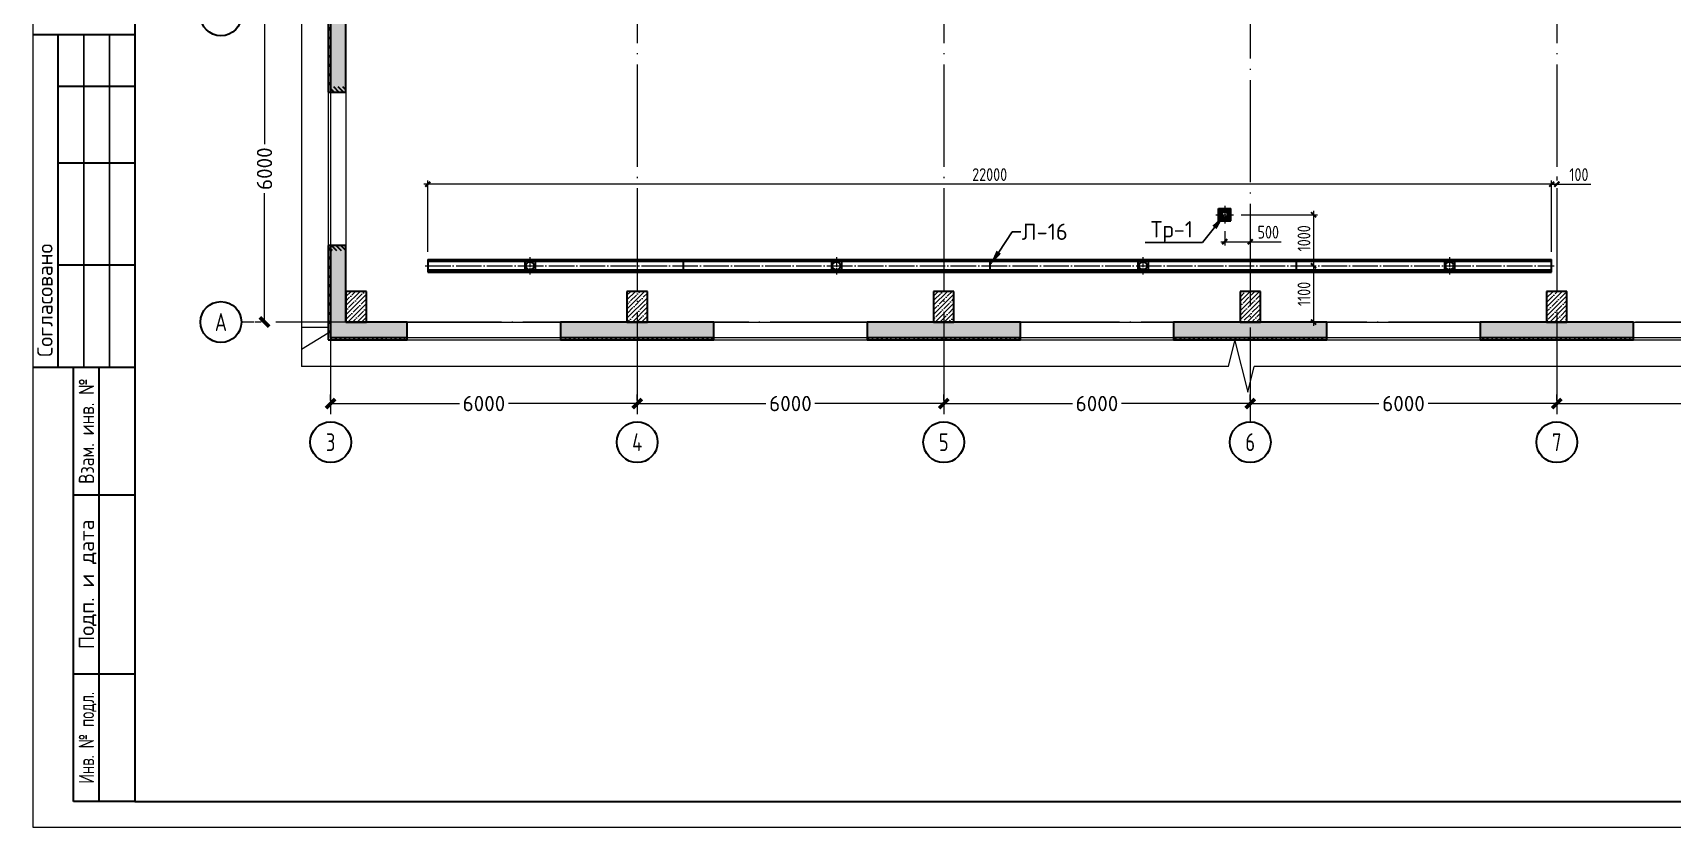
# Model space of a CAD drawing. Extents: x -965262 to 1142518, y -357520 to 71675.
# Drawn here: x 466168 to 498258, y -240088 to -224546 of the extents above; entities that cross this region are included whole.
import ezdxf
from ezdxf import colors
from ezdxf.entities.mleader import LeaderData, LeaderLine
from ezdxf.enums import TextEntityAlignment as Align
from ezdxf.math import Vec2, Vec3

# ---------------------------------------------------------------- set-up
doc = ezdxf.new("R2010")
doc.units = 0
doc.header["$LTSCALE"] = 10
doc.linetypes.add('DOTE', pattern=[2.42, 2, -0.2, 0.02, -0.2])
doc.layers.get('0').update_dxf_attribs({"linetype": 'CONTINUOUS', "lineweight": 30})
doc.layers.get('Defpoints').update_dxf_attribs({"linetype": 'CONTINUOUS'})
doc.layers.add('DOTE', color=7, linetype='DOTE', lineweight=9)
doc.layers.add('Полы_лотки', color=7, linetype='CONTINUOUS', lineweight=30)
doc.styles.add('GOST 2.304', font='isocpeur.ttf', dxfattribs={"width": 0.75, "height": 250})
doc.styles.get("Standard").update_dxf_attribs({"font": 'isocpeur.ttf', "height": 300})
doc.styles.add('ГОСТ 2м', font='isocpeur.ttf', dxfattribs={"width": 0.8, "height": 250})
doc.dimstyles.get("Standard").update_dxf_attribs({"dimscale": 100, "dimtxt": 300, "dimasz": 1.8, "dimexe": 1.8, "dimexo": 0.625, "dimgap": 0.9, "dimtad": 0, "dimdec": 0, "dimzin": 0, "dimdsep": 46, "dimtxsty": 'Standard', "dimblk": 'ARCHTICK', "dimcen": 0.9, "dimclrd": 256, "dimclre": 256, "dimclrt": 256, "dimadec": 0, "dimazin": 0, "dimtfac": 1, "dimtdec": 0, "dimtofl": 0, "dimtmove": 0, "dimatfit": 3, "dimfxl": 1, "dimtolj": 1, "dimtzin": 0, "dimlwd": 15, "dimlwe": 15, "dimarcsym": 0})
doc.dimstyles.new('ГОСТ 2м', dxfattribs={"dimtxt": 250, "dimasz": 100, "dimexe": 75, "dimexo": 150, "dimgap": 62.5, "dimtad": 1, "dimdec": 0, "dimtxsty": 'ГОСТ 2м', "dimblk": 'ARCHTICK', "dimcen": 150, "dimdle": 75, "dimclrd": 256, "dimclre": 256, "dimclrt": 256, "dimadec": 0, "dimazin": 0, "dimtfac": 1, "dimtdec": 0, "dimtmove": 0, "dimatfit": 3, "dimldrblk": 'OBLIQUE', "dimfxl": 1, "dimlwd": 15, "dimlwe": 15, "dimarcsym": 0})
pattern_1 = [(45, (417455.74, -221325.13), (-89.80256, 89.80256), []), (45, (417545.54, -221325.13), (-89.80256, 89.80256), [158.75, -31.75, 0, -31.75])]
pattern_2 = [(135, (417455.74, -221325.13), (-89.80256, -89.80256), []), (225, (417455.74, -221325.13), (89.80256, -89.80256), [])]
pattern_3 = [(135, (-328875.35, -311830.84), (-44.9012806, -44.9012806), [])]

# ---------------------------------------------------------------- blocks, each defined once
blk = doc.blocks.new('_ArchTick')
at = {"color": 0, "linetype": 'ByBlock', "lineweight": 0, "const_width": 0.4}
blk.add_lwpolyline([(-0.5, -0.5), (0.5, 0.5)], dxfattribs=at)
blk = doc.blocks.new('*D1873')
at = {"lineweight": 15, "transparency": 16777216}
for p, q in [((495998, -231737), (495998, -231620)), ((501998, -231737), (501998, -231620)), ((495998, -231800), (498518, -231800)), ((501998, -231800), (499478, -231800))]:
    blk.add_line(p, q, dxfattribs=at)
at = {"layer": 'Defpoints', "color": 0, "lineweight": 15, "transparency": 16777216}
for p in [(495998, -231800), (495998, -231800), (501998, -231800)]:
    blk.add_point(p, dxfattribs=at)
at = {"lineweight": 15, "transparency": 16777216, "xscale": 180, "yscale": 180, "zscale": 180, "rotation": 180}
blk.add_blockref('_ArchTick', (495998, -231800), dxfattribs=at)
at = {"lineweight": 15, "transparency": 16777216, "xscale": 180, "yscale": 180, "zscale": 180}
blk.add_blockref('_ArchTick', (501998, -231800), dxfattribs=at)
at = {"lineweight": 15, "transparency": 16777216, "insert": (498998, -231800), "char_height": 300, "attachment_point": 5}
blk.add_mtext('\\A1;6000', dxfattribs=at)
blk = doc.blocks.new('*D1874')
at = {"lineweight": 15, "transparency": 16777216}
for p, q in [((489998, -231737), (489998, -231620)), ((495998, -231737), (495998, -231620)), ((489998, -231800), (492518, -231800)), ((495998, -231800), (493478, -231800))]:
    blk.add_line(p, q, dxfattribs=at)
at = {"layer": 'Defpoints', "color": 0, "lineweight": 15, "transparency": 16777216}
for p in [(489998, -231800), (489998, -231800), (495998, -231800)]:
    blk.add_point(p, dxfattribs=at)
at = {"lineweight": 15, "transparency": 16777216, "xscale": 180, "yscale": 180, "zscale": 180, "rotation": 180}
blk.add_blockref('_ArchTick', (489998, -231800), dxfattribs=at)
at = {"lineweight": 15, "transparency": 16777216, "xscale": 180, "yscale": 180, "zscale": 180}
blk.add_blockref('_ArchTick', (495998, -231800), dxfattribs=at)
at = {"lineweight": 15, "transparency": 16777216, "insert": (492998, -231800), "char_height": 300, "attachment_point": 5}
blk.add_mtext('\\A1;6000', dxfattribs=at)
blk = doc.blocks.new('*D1875')
at = {"lineweight": 15, "transparency": 16777216}
for p, q in [((483998, -231737), (483998, -231620)), ((489998, -231737), (489998, -231620)), ((483998, -231800), (486518, -231800)), ((489998, -231800), (487478, -231800))]:
    blk.add_line(p, q, dxfattribs=at)
at = {"layer": 'Defpoints', "color": 0, "lineweight": 15, "transparency": 16777216}
for p in [(483998, -231800), (483998, -231800), (489998, -231800)]:
    blk.add_point(p, dxfattribs=at)
at = {"lineweight": 15, "transparency": 16777216, "xscale": 180, "yscale": 180, "zscale": 180, "rotation": 180}
blk.add_blockref('_ArchTick', (483998, -231800), dxfattribs=at)
at = {"lineweight": 15, "transparency": 16777216, "xscale": 180, "yscale": 180, "zscale": 180}
blk.add_blockref('_ArchTick', (489998, -231800), dxfattribs=at)
at = {"lineweight": 15, "transparency": 16777216, "insert": (486998, -231800), "char_height": 300, "attachment_point": 5}
blk.add_mtext('\\A1;6000', dxfattribs=at)
blk = doc.blocks.new('*D1876')
at = {"lineweight": 15, "transparency": 16777216}
for p, q in [((477998, -231737), (477998, -231620)), ((483998, -231737), (483998, -231620)), ((477998, -231800), (480518, -231800)), ((483998, -231800), (481478, -231800))]:
    blk.add_line(p, q, dxfattribs=at)
at = {"layer": 'Defpoints', "color": 0, "lineweight": 15, "transparency": 16777216}
for p in [(477998, -231800), (477998, -231800), (483998, -231800)]:
    blk.add_point(p, dxfattribs=at)
at = {"lineweight": 15, "transparency": 16777216, "xscale": 180, "yscale": 180, "zscale": 180, "rotation": 180}
blk.add_blockref('_ArchTick', (477998, -231800), dxfattribs=at)
at = {"lineweight": 15, "transparency": 16777216, "xscale": 180, "yscale": 180, "zscale": 180}
blk.add_blockref('_ArchTick', (483998, -231800), dxfattribs=at)
at = {"lineweight": 15, "transparency": 16777216, "insert": (480998, -231800), "char_height": 300, "attachment_point": 5}
blk.add_mtext('\\A1;6000', dxfattribs=at)
blk = doc.blocks.new('*D1877')
at = {"lineweight": 15, "transparency": 16777216}
for p, q in [((471998, -231737), (471998, -231620)), ((477998, -231737), (477998, -231620)), ((471998, -231800), (474518, -231800)), ((477998, -231800), (475478, -231800))]:
    blk.add_line(p, q, dxfattribs=at)
at = {"layer": 'Defpoints', "color": 0, "lineweight": 15, "transparency": 16777216}
for p in [(471998, -231800), (471998, -231800), (477998, -231800)]:
    blk.add_point(p, dxfattribs=at)
at = {"lineweight": 15, "transparency": 16777216, "xscale": 180, "yscale": 180, "zscale": 180, "rotation": 180}
blk.add_blockref('_ArchTick', (471998, -231800), dxfattribs=at)
at = {"lineweight": 15, "transparency": 16777216, "xscale": 180, "yscale": 180, "zscale": 180}
blk.add_blockref('_ArchTick', (477998, -231800), dxfattribs=at)
at = {"lineweight": 15, "transparency": 16777216, "insert": (474998, -231800), "char_height": 300, "attachment_point": 5}
blk.add_mtext('\\A1;6000', dxfattribs=at)
blk = doc.blocks.new('*D1878')
at = {"lineweight": 15, "transparency": 16777216}
for p, q in [((470641, -224205), (470523, -224205)), ((470703, -224205), (470703, -226725)), ((470703, -230205), (470703, -227685)), ((470641, -230205), (470523, -230205))]:
    blk.add_line(p, q, dxfattribs=at)
at = {"layer": 'Defpoints', "color": 0, "lineweight": 15, "transparency": 16777216}
for p in [(470703, -224205), (470703, -224205), (470703, -230205)]:
    blk.add_point(p, dxfattribs=at)
at = {"lineweight": 15, "transparency": 16777216, "xscale": 180, "yscale": 180, "zscale": 180}
for p, rotation in [((470703, -224205), 90), ((470703, -230205), 270)]:
    blk.add_blockref('_ArchTick', p, dxfattribs=dict(at, rotation=rotation))
at = {"lineweight": 15, "transparency": 16777216, "insert": (470703, -227205), "char_height": 300, "attachment_point": 5, "rotation": 90}
blk.add_mtext('\\A1;6000', dxfattribs=at)
blk = doc.blocks.new('*D1984')
at = {"lineweight": 15, "transparency": 16777216}
for p, q in [((495898, -227508), (495798, -227508)), ((495898, -228833), (495898, -227433)), ((495898, -227508), (495998, -227508)), ((495998, -227358), (495998, -227433)), ((495998, -227508), (496663, -227508))]:
    blk.add_line(p, q, dxfattribs=at)
at = {"layer": 'Defpoints', "color": 0, "lineweight": 15, "transparency": 16777216}
for p in [(495998, -227508), (495998, -227508), (495898, -228983, 1391)]:
    blk.add_point(p, dxfattribs=at)
at = {"lineweight": 15, "transparency": 16777216, "xscale": 100, "yscale": 100, "zscale": 100}
blk.add_blockref('_ArchTick', (495898, -227508), dxfattribs=at)
at = {"lineweight": 15, "transparency": 16777216, "xscale": 100, "yscale": 100, "zscale": 100, "rotation": 180}
blk.add_blockref('_ArchTick', (495998, -227508), dxfattribs=at)
at = {"lineweight": 15, "transparency": 16777216, "insert": (496431, -227321), "char_height": 250, "attachment_point": 5, "style": 'ГОСТ 2м'}
blk.add_mtext('100', dxfattribs=at)
blk = doc.blocks.new('_Oblique')
at = {"color": 0, "linetype": 'ByBlock', "lineweight": -2}
blk.add_line((-0.5, -0.5), (0.5, 0.5), dxfattribs=at)
blk = doc.blocks.new('*D1985')
at = {"lineweight": 15, "transparency": 16777216}
for p, q in [((489498, -228428), (489498, -228709)), ((489423, -228634), (489998, -228634)), ((489998, -228484), (489998, -228559)), ((489998, -228634), (490603, -228634))]:
    blk.add_line(p, q, dxfattribs=at)
at = {"layer": 'Defpoints', "color": 0, "lineweight": 15, "transparency": 16777216}
for p in [(489498, -228278, 4681), (489998, -228634), (489998, -228634)]:
    blk.add_point(p, dxfattribs=at)
at = {"lineweight": 15, "transparency": 16777216, "xscale": 100, "yscale": 100, "zscale": 100, "rotation": 180}
blk.add_blockref('_ArchTick', (489498, -228634), dxfattribs=at)
at = {"lineweight": 15, "transparency": 16777216, "xscale": 100, "yscale": 100, "zscale": 100}
blk.add_blockref('_ArchTick', (489998, -228634), dxfattribs=at)
at = {"lineweight": 15, "transparency": 16777216, "insert": (490351, -228447), "char_height": 250, "attachment_point": 5, "style": 'ГОСТ 2м'}
blk.add_mtext('500', dxfattribs=at)
blk = doc.blocks.new('*D1986')
at = {"lineweight": 15, "transparency": 16777216}
for p, q in [((495973, -227508), (473823, -227508)), ((473898, -228833), (473898, -227433)), ((495898, -228833), (495898, -227433))]:
    blk.add_line(p, q, dxfattribs=at)
at = {"layer": 'Defpoints', "color": 0, "lineweight": 15, "transparency": 16777216}
for p in [(473898, -227508), (473898, -228983, 1391), (495898, -228983, 1391)]:
    blk.add_point(p, dxfattribs=at)
at = {"lineweight": 15, "transparency": 16777216, "xscale": 100, "yscale": 100, "zscale": 100, "rotation": 180}
blk.add_blockref('_ArchTick', (473898, -227508), dxfattribs=at)
at = {"lineweight": 15, "transparency": 16777216, "xscale": 100, "yscale": 100, "zscale": 100}
blk.add_blockref('_ArchTick', (495898, -227508), dxfattribs=at)
at = {"lineweight": 15, "transparency": 16777216, "insert": (484898, -227321), "char_height": 250, "attachment_point": 5, "style": 'ГОСТ 2м'}
blk.add_mtext('22000', dxfattribs=at)
blk = doc.blocks.new('*D1987')
at = {"lineweight": 15, "transparency": 16777216}
for p, q in [((491087, -229105), (491162, -229105)), ((491237, -229030), (491237, -230280)), ((491087, -230205), (491162, -230205))]:
    blk.add_line(p, q, dxfattribs=at)
at = {"layer": 'Defpoints', "color": 0, "lineweight": 15, "transparency": 16777216}
for p in [(491237, -229105), (491237, -230205), (491237, -230205)]:
    blk.add_point(p, dxfattribs=at)
at = {"lineweight": 15, "transparency": 16777216, "xscale": 100, "yscale": 100, "zscale": 100}
for p, rotation in [((491237, -229105), 90), ((491237, -230205), 270)]:
    blk.add_blockref('_ArchTick', p, dxfattribs=dict(at, rotation=rotation))
at = {"lineweight": 15, "transparency": 16777216, "insert": (491050, -229655), "char_height": 250, "attachment_point": 5, "rotation": 90, "style": 'ГОСТ 2м'}
blk.add_mtext('1100', dxfattribs=at)
blk = doc.blocks.new('*D1988')
at = {"lineweight": 15, "transparency": 16777216}
for p, q in [((489821, -228105), (491312, -228105)), ((491237, -228030), (491237, -229180)), ((491087, -229105), (491162, -229105))]:
    blk.add_line(p, q, dxfattribs=at)
at = {"layer": 'Defpoints', "color": 0, "lineweight": 15, "transparency": 16777216}
for p in [(489671, -228105, 4681), (491237, -229105), (491237, -229105)]:
    blk.add_point(p, dxfattribs=at)
at = {"lineweight": 15, "transparency": 16777216, "xscale": 100, "yscale": 100, "zscale": 100}
for p, rotation in [((491237, -228105), 90), ((491237, -229105), 270)]:
    blk.add_blockref('_ArchTick', p, dxfattribs=dict(at, rotation=rotation))
at = {"lineweight": 15, "transparency": 16777216, "insert": (491050, -228567), "char_height": 250, "attachment_point": 5, "rotation": 90, "style": 'ГОСТ 2м'}
blk.add_mtext('1000', dxfattribs=at)

msp = doc.modelspace()

# ---------------------------------------------------------------- hatches: boundary and pattern name
at = {"lineweight": 15}
h = msp.add_hatch(dxfattribs=at)
h.set_pattern_fill('ANSI35', scale=40)
h.set_pattern_definition([(45, (504603.43, -206035.92), (-179.6051, 179.6051), []), (45, (504783.04, -206035.92), (-179.6051, 179.6051), [317.5, -63.5, 0, -63.5])])
h.paths.add_polyline_path([(505947.3, -205905.1), (503498.4, -205905.1), (503498.4, -206205.1), (505947.3, -206205.1)])
h.paths.add_polyline_path([(479498.4, -205905.1), (476498.4, -205905.1), (476498.4, -206205.1), (479498.4, -206205.1)])
h.paths.add_polyline_path([(485498.4, -205905.1), (482498.4, -205905.1), (482498.4, -206205.1), (485498.4, -206205.1)])
h.paths.add_polyline_path([(491498.4, -205905.1), (488498.4, -205905.1), (488498.4, -206205.1), (491498.4, -206205.1)])
h.paths.add_polyline_path([(497498.4, -205905.1), (494498.4, -205905.1), (494498.4, -206205.1), (497498.4, -206205.1)])
h.paths.add_polyline_path([(505947.3, -205905.1), (500498.4, -205905.1), (500498.4, -206205.1), (505947.3, -206205.1)])
h.paths.add_polyline_path([(507998.2, -205905.1), (507147.3, -205905.1), (507147.3, -206205.1), (507998.2, -206205.1)])
h.paths.add_polyline_path([(507998.2, -230305.1), (507998.2, -230205.1), (507698.2, -230205.1), (507698.2, -230205.1), (507298.2, -230205.1), (506498.2, -230205.1), (506498.2, -230505.1), (507998.2, -230505.1)])
h.paths.add_polyline_path([(503498.2, -230205.1), (503498.2, -230555.1), (500498.2, -230555.1), (500498.2, -230205.1)])
h.paths.add_polyline_path([(497498.2, -230205.1), (496198.2, -230205.1), (496198.2, -230205.1), (495798.2, -230205.1), (494498.2, -230205.1), (494498.2, -230505.1), (497498.2, -230505.1)])
h.paths.add_polyline_path([(491498.2, -230205.1), (490198.2, -230205.1), (490198.2, -230205.1), (489798.2, -230205.1), (488498.2, -230205.1), (488498.2, -230505.1), (491498.2, -230505.1)])
h.paths.add_polyline_path([(485498.2, -230205.1), (484198.2, -230205.1), (484198.2, -230205.1), (483798.2, -230205.1), (482498.2, -230205.1), (482498.2, -230505.1), (485498.2, -230505.1)])
h.paths.add_polyline_path([(479498.2, -230205.1), (478198.2, -230205.1), (478198.2, -230205.1), (477798.2, -230205.1), (476498.2, -230205.1), (476498.2, -230505.1), (479498.2, -230505.1)])
h.paths.add_polyline_path([(473498.2, -230205.1), (472698.2, -230205.1), (472698.2, -230205.1), (472298.2, -230205.1), (471998.2, -230389), (471998.2, -230505.1), (473498.2, -230505.1)])
h.paths.add_polyline_path([(472298.2, -219855.1), (471998.2, -219855.1), (471998.2, -220780.1), (472298.2, -220780.1), (472298.2, -220780.1)])
h.paths.add_polyline_path([(472298.2, -217005.1), (471998.2, -217005.1), (471998.2, -218655.1), (472298.2, -218655.1)])
h.paths.add_polyline_path([(472298.2, -215805.1), (471948.2, -215805.1), (471948.2, -214155.1), (472298.2, -214155.1)])
h.paths.add_polyline_path([(472298.2, -211305.1), (471998.2, -211305.1), (471998.2, -212955.1), (472298.2, -212955.1)])
h.paths.add_polyline_path([(472298.2, -208455.1), (471998.2, -208455.1), (471998.2, -210105.1), (472298.2, -210105.1)])
h.paths.add_polyline_path([(471998.2, -215805.1), (471948.2, -215805.1), (471948.2, -214155.1), (471998.2, -214155.1)])
h.paths.add_polyline_path([(472298.2, -230205.1), (471998.2, -230389), (471998.2, -228704.9), (472298.2, -228704.9)])
h.paths.add_polyline_path([(471998.2, -225704.9), (471998.2, -223780.1), (472298.2, -223780.1), (472298.2, -225704.9)])
h.paths.add_polyline_path([(471998.2, -207255.1), (471998.2, -205905.1), (473498.4, -205905.1), (473498.4, -206205.1), (472298.2, -206206), (472298.2, -207255.1)])
h.paths.add_polyline_path([(500498.2, -230505.1), (503498.2, -230505.1), (503498.2, -230555.1), (500498.2, -230555.1)])
h = msp.add_hatch(dxfattribs=at)
h.set_pattern_fill('ANSI37', scale=40, angle=90)
h.set_pattern_definition(pattern_2)
h.paths.add_polyline_path([(471998.2, -223780.1), (471948.2, -223780.1), (471948.2, -225704.9), (471998.2, -225704.9)])
h = msp.add_hatch()
h.set_pattern_fill('ANSI31', scale=20, angle=90)
h.set_pattern_definition(pattern_3)
h.paths.add_polyline_path([(471998.2, -225604.9), (472298.2, -225604.9), (472298.2, -225704.9), (471998.2, -225704.9)])
h = msp.add_hatch(dxfattribs=at)
h.set_pattern_fill('ANSI37', scale=40, angle=90)
h.set_pattern_definition(pattern_2)
h.paths.add_polyline_path([(473498.2, -230505.1), (471998.2, -230505.1), (471998.2, -230389), (471948.2, -230419.7), (471948.2, -230555.1), (473498.2, -230555.1)])
h.paths.add_polyline_path([(471998.2, -228704.9), (471948.2, -228704.9), (471948.2, -230419.7), (471998.2, -230389)])
h = msp.add_hatch()
h.set_pattern_fill('ANSI31', scale=20, angle=90)
h.set_pattern_definition(pattern_3)
h.paths.add_polyline_path([(471998.2, -228704.9), (472298.2, -228704.9), (472298.2, -228804.9), (471998.2, -228804.9)])
h = msp.add_hatch(dxfattribs=at)
h.set_pattern_fill('ANSI35', scale=20, style=0)
h.set_pattern_definition(pattern_1)
h.paths.add_polyline_path([(472698.2, -229605.1), (472298.2, -229605.1), (472298.2, -230205.1), (472698.2, -230205.1)])
h = msp.add_hatch(dxfattribs=at)
h.set_pattern_fill('ANSI35', scale=20, style=0)
h.set_pattern_definition(pattern_1)
h.paths.add_polyline_path([(478198.2, -229605.1), (477798.2, -229605.1), (477798.2, -230205.1), (478198.2, -230205.1)])
h = msp.add_hatch(dxfattribs=at)
h.set_pattern_fill('ANSI35', scale=20, style=0)
h.set_pattern_definition(pattern_1)
h.paths.add_polyline_path([(484198.2, -229605.1), (483798.2, -229605.1), (483798.2, -230205.1), (484198.2, -230205.1)])
h = msp.add_hatch(dxfattribs=at)
h.set_pattern_fill('ANSI35', scale=20, style=0)
h.set_pattern_definition(pattern_1)
h.paths.add_polyline_path([(490198.2, -229605.1), (489798.2, -229605.1), (489798.2, -230205.1), (490198.2, -230205.1)])
h = msp.add_hatch(dxfattribs=at)
h.set_pattern_fill('ANSI35', scale=20, style=0)
h.set_pattern_definition(pattern_1)
h.paths.add_polyline_path([(496198.2, -229605.1), (495798.2, -229605.1), (495798.2, -230205.1), (496198.2, -230205.1)])
h = msp.add_hatch(dxfattribs=at)
h.set_pattern_fill('ANSI37', scale=40, angle=90)
h.set_pattern_definition(pattern_2)
h.paths.add_polyline_path([(479498.2, -230555.1), (479498.2, -230505.1), (476498.2, -230505.1), (476498.2, -230555.1)])
h = msp.add_hatch(dxfattribs=at)
h.set_pattern_fill('ANSI37', scale=40, angle=90)
h.set_pattern_definition(pattern_2)
h.paths.add_polyline_path([(485498.2, -230555.1), (485498.2, -230505.1), (482498.2, -230505.1), (482498.2, -230555.1)])
h = msp.add_hatch(dxfattribs=at)
h.set_pattern_fill('ANSI37', scale=40, angle=90)
h.set_pattern_definition(pattern_2)
h.paths.add_polyline_path([(491498.2, -230555.1), (491498.2, -230505.1), (488498.2, -230505.1), (488498.2, -230555.1)])
h = msp.add_hatch(dxfattribs=at)
h.set_pattern_fill('ANSI37', scale=40, angle=90)
h.set_pattern_definition(pattern_2)
h.paths.add_polyline_path([(494498.2, -230505.1), (494498.2, -230555.1), (497498.2, -230555.1), (497498.2, -230505.1)])

# ---------------------------------------------------------------- linework, layer by layer
at = {"color": 5, "lineweight": 15, "ltscale": 10, "extrusion": (1, 0, 0)}
msp.add_line((471426.7, -215271.6, 13061.6), (471426.7, -231075.9, 13061.6), dxfattribs=at)
at = {"color": 7}
for p, q in [((471948.2, -223780.1, 11223.1), (471948.2, -225704.9, 11223.1)), ((471998.2, -223780.1, 11223.1), (471998.2, -225704.9, 11223.1)), ((472298.2, -225704.9, 11253.1), (472298.2, -223780.1, 11223.1)), ((471948.2, -225704.9, 11223.1), (472298.2, -225704.9, 11223.1)), ((472298.2, -228704.9, 11223.1), (471948.2, -228704.9, 11223.1)), ((471948.2, -228704.9, 11223.1), (471948.2, -230555.1, 11223.1)), ((471998.2, -228704.9, 11223.1), (471998.2, -230505.1, 11223.1)), ((472298.2, -230205.1, 11253.1), (472298.2, -228704.9, 11223.1)), ((473498.2, -230205.1, 11223.1), (472298.2, -230205.1, 11223.1)), ((473498.2, -230555.1, 11223.1), (473498.2, -230205.1, 11223.1)), ((476498.2, -230205.1, 11223.1), (476498.2, -230555.1, 11223.1)), ((479498.2, -230205.1, 11223.1), (476498.2, -230205.1, 11223.1)), ((479498.2, -230555.1, 11223.1), (479498.2, -230205.1, 11223.1)), ((482498.2, -230205.1, 11223.1), (482498.2, -230555.1, 11223.1)), ((485498.2, -230205.1, 11223.1), (482498.2, -230205.1, 11223.1)), ((485498.2, -230555.1, 11223.1), (485498.2, -230205.1, 11223.1)), ((488498.2, -230205.1, 11223.1), (488498.2, -230555.1, 11223.1)), ((491498.2, -230205.1, 11223.1), (488498.2, -230205.1, 11223.1)), ((491498.2, -230555.1, 11223.1), (491498.2, -230205.1, 11223.1)), ((494498.2, -230205.1, 11223.1), (494498.2, -230555.1, 11223.1)), ((497498.2, -230205.1, 11223.1), (494498.2, -230205.1, 11223.1)), ((497498.2, -230555.1, 11223.1), (497498.2, -230205.1, 11223.1)), ((471948.2, -230555.1, 11223.1), (473498.2, -230555.1, 11223.1)), ((471998.2, -230505.1, 11223.1), (473498.2, -230505.1, 11223.1)), ((476498.2, -230505.1, 11223.1), (479498.2, -230505.1, 11223.1)), ((476498.2, -230555.1, 11223.1), (479498.2, -230555.1, 11223.1)), ((482498.2, -230505.1, 11223.1), (485498.2, -230505.1, 11223.1)), ((482498.2, -230555.1, 11223.1), (485498.2, -230555.1, 11223.1)), ((488498.2, -230505.1, 11223.1), (491498.2, -230505.1, 11223.1)), ((488498.2, -230555.1, 11223.1), (491498.2, -230555.1, 11223.1)), ((494498.2, -230505.1, 11223.1), (497498.2, -230505.1, 11223.1)), ((494498.2, -230555.1, 11223.1), (497498.2, -230555.1, 11223.1))]:
    msp.add_line(p, q, dxfattribs=at)
for p, q in [((468167.6, -224587.8, 9801.8), (466167.6, -224587.8, 9801.8)), ((466667.6, -231087.8, 9801.8), (466667.6, -224587.8, 9801.8)), ((466667.6, -225587.8, 9801.8), (468167.6, -225587.8, 9801.8)), ((466667.6, -227087.8, 9801.8), (468167.6, -227087.8, 9801.8)), ((466667.6, -229087.8, 9801.8), (468167.6, -229087.8, 9801.8)), ((466167.6, -231087.8, 9801.8), (468167.6, -231087.8, 9801.8)), ((466967.6, -239587.8, 9801.8), (466967.6, -231087.8, 9801.8)), ((467467.6, -239587.8, 9801.8), (467467.6, -231087.8, 9801.8)), ((466967.6, -233587.8, 9801.8), (468167.6, -233587.8, 9801.8)), ((466967.6, -237087.8, 9801.8), (468167.6, -237087.8, 9801.8)), ((468167.6, -239587.8, 9801.8), (466967.6, -239587.8, 9801.8))]:
    msp.add_line(p, q)
at = {"lineweight": 25}
for p, q in [((467167.6, -231087.8, 9801.8), (467167.6, -224587.8, 9801.8)), ((467667.6, -231087.8, 9801.8), (467667.6, -224587.8, 9801.8))]:
    msp.add_line(p, q, dxfattribs=at)
at = {"color": 7, "lineweight": 15}
for p, q in [((471948.2, -225704.9, 11193.1), (471948.2, -228704.9, 11193.1)), ((471998.2, -225704.9, 11193.1), (471998.2, -228704.9, 11193.1)), ((472298.2, -225704.9, 11223.1), (472298.2, -228704.9, 11223.1)), ((471426.7, -230305.1, 11244.5), (471948.2, -230305.1, 11223.1)), ((473498.2, -230205.1, 11223.1), (476498.2, -230205.1, 11223.1)), ((479498.2, -230205.1, 11223.1), (482498.2, -230205.1, 11223.1)), ((485498.2, -230205.1, 11223.1), (488498.2, -230205.1, 11223.1)), ((491498.2, -230205.1, 11223.1), (494498.2, -230205.1, 11223.1)), ((497498.2, -230205.1, 11223.1), (500498.2, -230205.1, 11223.1)), ((471948.2, -230419.7, 11253.1), (471426.7, -230739.3, 11253.1)), ((473498.2, -230505.1, 11223.1), (476498.2, -230505.1, 11223.1)), ((473498.2, -230555.1, 11223.1), (476498.2, -230555.1, 11223.1)), ((479498.2, -230505.1, 11223.1), (482498.2, -230505.1, 11223.1)), ((479498.2, -230555.1, 11223.1), (482498.2, -230555.1, 11223.1)), ((485498.2, -230505.1, 11223.1), (488498.2, -230505.1, 11223.1)), ((485498.2, -230555.1, 11223.1), (488498.2, -230555.1, 11223.1)), ((491498.2, -230505.1, 11223.1), (494498.2, -230505.1, 11223.1)), ((491498.2, -230555.1, 11223.1), (494498.2, -230555.1, 11223.1)), ((497498.2, -230505.1, 11223.1), (500498.2, -230505.1, 11223.1)), ((497498.2, -230555.1, 11223.1), (500498.2, -230555.1, 11223.1))]:
    msp.add_line(p, q, dxfattribs=at)
at = {"color": 5}
for p, q in [((489375.7, -227982.6, 14482.9), (489620.7, -227982.6, 14482.9)), ((489375.7, -228227.6, 14482.9), (489375.7, -227982.6, 14482.9)), ((489600.7, -228002.6, 14482.9), (489395.7, -228002.6, 14482.9)), ((489395.7, -228002.6, 14482.9), (489395.7, -228207.6, 14482.9)), ((489583.2, -228020.1, 14482.9), (489413.2, -228020.1, 14482.9)), ((489413.2, -228020.1, 14482.9), (489413.2, -228190.1, 14482.9)), ((489620.7, -227982.6, 14482.9), (489583.2, -228020.1, 14482.9)), ((489583.2, -228020.1, 14482.9), (489583.2, -228190.1, 14482.9)), ((489600.7, -228207.6, 14482.9), (489600.7, -228002.6, 14482.9)), ((489620.7, -228227.6, 14482.9), (489620.7, -227982.6, 14482.9)), ((489375.7, -228227.6, 14482.9), (489620.7, -228227.6, 14482.9)), ((489395.7, -228207.6, 14482.9), (489600.7, -228207.6, 14482.9)), ((489583.2, -228190.1, 14482.9), (489413.2, -228190.1, 14482.9)), ((489620.7, -228227.6, 14482.9), (489583.2, -228190.1, 14482.9)), ((473898.2, -228982.6, 11193.1), (473898.2, -229227.6, 11193.1)), ((473898.2, -228982.6, 11193.1), (495898.2, -228982.6, 11193.1)), ((495898.2, -229002.6, 11193.1), (473898.2, -229002.6, 11193.1)), ((495898.2, -229020.1, 11193.1), (473898.2, -229020.1, 11193.1)), ((478898.2, -228982.6, 11193.1), (478898.2, -229227.6, 11193.1)), ((484898.2, -228982.6, 11193.1), (484898.2, -229227.6, 11193.1)), ((490898.2, -228982.6, 11193.1), (490898.2, -229227.6, 11193.1)), ((495898.2, -229227.6, 11193.1), (495898.2, -228982.6, 11193.1)), ((495898.2, -229190.1, 11193.1), (473898.2, -229190.1, 11193.1)), ((473898.2, -229207.6, 11193.1), (495898.2, -229207.6, 11193.1)), ((473898.2, -229227.6, 11193.1), (495898.2, -229227.6, 11193.1))]:
    msp.add_line(p, q, dxfattribs=at)
at = {"color": 5, "ltscale": 100}
for p, q in [((489398.2, -228005.1, 14482.9), (489398.2, -228205.1, 14482.9)), ((489398.2, -228005.1, 14482.9), (489598.2, -228005.1, 14482.9)), ((489598.2, -228005.1, 14482.9), (489598.2, -228205.1, 14482.9)), ((489398.2, -228205.1, 14482.9), (489598.2, -228205.1, 14482.9)), ((475798.7, -229005.1, 11193.1), (475798.7, -229205.1, 11193.1)), ((475798.7, -229005.1, 11193.1), (475998.7, -229005.1, 11193.1)), ((475998.7, -229005.1, 11193.1), (475998.7, -229205.1, 11193.1)), ((481798.7, -229005.1, 11193.1), (481798.7, -229205.1, 11193.1)), ((481798.7, -229005.1, 11193.1), (481998.7, -229005.1, 11193.1)), ((481998.7, -229005.1, 11193.1), (481998.7, -229205.1, 11193.1)), ((487798.7, -229005.1, 11193.1), (487798.7, -229205.1, 11193.1)), ((487798.7, -229005.1, 11193.1), (487998.7, -229005.1, 11193.1)), ((487998.7, -229005.1, 11193.1), (487998.7, -229205.1, 11193.1)), ((493798.7, -229005.1, 11193.1), (493798.7, -229205.1, 11193.1)), ((493798.7, -229005.1, 11193.1), (493998.7, -229005.1, 11193.1)), ((493998.7, -229005.1, 11193.1), (493998.7, -229205.1, 11193.1)), ((475798.7, -229205.1, 11193.1), (475998.7, -229205.1, 11193.1)), ((481798.7, -229205.1, 11193.1), (481998.7, -229205.1, 11193.1)), ((487798.7, -229205.1, 11193.1), (487998.7, -229205.1, 11193.1)), ((493798.7, -229205.1, 11193.1), (493998.7, -229205.1, 11193.1))]:
    msp.add_line(p, q, dxfattribs=at)
at = {"color": 7, "lineweight": 30}
for p, q in [((472298.2, -229605.1, 11253.1), (472298.2, -230205.1, 11253.1)), ((472698.2, -229605.1, 11253.1), (472298.2, -229605.1, 11253.1)), ((472698.2, -230205.1, 11253.1), (472698.2, -229605.1, 11253.1)), ((477798.2, -229605.1, 11253.1), (477798.2, -230205.1, 11253.1)), ((478198.2, -229605.1, 11253.1), (477798.2, -229605.1, 11253.1)), ((478198.2, -230205.1, 11253.1), (478198.2, -229605.1, 11253.1)), ((483798.2, -229605.1, 11253.1), (483798.2, -230205.1, 11253.1)), ((484198.2, -229605.1, 11253.1), (483798.2, -229605.1, 11253.1)), ((484198.2, -230205.1, 11253.1), (484198.2, -229605.1, 11253.1)), ((489798.2, -229605.1, 11253.1), (489798.2, -230205.1, 11253.1)), ((490198.2, -229605.1, 11253.1), (489798.2, -229605.1, 11253.1)), ((490198.2, -230205.1, 11253.1), (490198.2, -229605.1, 11253.1)), ((495798.2, -229605.1, 11253.1), (495798.2, -230205.1, 11253.1)), ((496198.2, -229605.1, 11253.1), (495798.2, -229605.1, 11253.1)), ((496198.2, -230205.1, 11253.1), (496198.2, -229605.1, 11253.1)), ((472298.2, -230205.1, 11253.1), (472698.2, -230205.1, 11253.1)), ((477798.2, -230205.1, 11253.1), (478198.2, -230205.1, 11253.1)), ((483798.2, -230205.1, 11253.1), (484198.2, -230205.1, 11253.1)), ((489798.2, -230205.1, 11253.1), (490198.2, -230205.1, 11253.1)), ((495798.2, -230205.1, 11253.1), (496198.2, -230205.1, 11253.1))]:
    msp.add_line(p, q, dxfattribs=at)
at = {"color": 5, "lineweight": 15, "ltscale": 10, "extrusion": (-1.83697e-16, -1, 0)}
for p, q in [((489574.3, -231075.9, 13061.6), (471426.7, -231075.9, 13061.6)), ((509221.8, -231075.9, 13061.6), (490074.3, -231075.9, 13061.6))]:
    msp.add_line(p, q, dxfattribs=at)
at = {"lineweight": 15, "elevation": 9801.8}
msp.add_lwpolyline([(525617.6, -240087.8), (525617.6, -198037.8), (466167.6, -198037.8), (466167.6, -240087.8)], close=True, dxfattribs=at)
at = {"elevation": 9801.8}
msp.add_lwpolyline([(525117.6, -239587.8), (525117.6, -198537.8), (468167.6, -198537.8), (468167.6, -239587.8)], close=True, dxfattribs=at)
at = {"color": 5, "lineweight": 15, "ltscale": 10, "elevation": 13061.6}
for points in [[(489574.3, -231075.9), (489699.3, -230575.9)], [(489699.3, -230575.9), (489949.3, -231575.9)], [(489949.3, -231575.9), (490074.3, -231075.9)]]:
    msp.add_lwpolyline(points, dxfattribs=at)
at = {"color": 5}
for centre, radius in [((489498.2, -228105.1, 14482.9), 80), ((489498.2, -228105.1, 14482.9), 55), ((475898.2, -229105.1, 11193.1), 80), ((481898.2, -229105.1, 11193.1), 80), ((487898.2, -229105.1, 11193.1), 80), ((493898.2, -229105.1, 11193.1), 80)]:
    msp.add_circle(centre, radius, dxfattribs=at)
at = {"layer": 'DOTE', "color": 7, "ltscale": 100, "extrusion": (0, -1, 0)}
for p, q in [((471998.2, -200967.3, 9801.8), (471998.2, -232155.4, 9801.8)), ((477998.2, -200967.3, 9801.8), (477998.2, -232155.4, 9801.8)), ((483998.2, -200967.3, 9801.8), (483998.2, -232155.4, 9801.8)), ((495998.2, -200967.3, 9801.8), (495998.2, -232155.4, 9801.8)), ((489998.2, -201271.6, 9801.8), (489998.2, -232155.4, 9801.8))]:
    msp.add_line(p, q, dxfattribs=at)
at = {"layer": 'DOTE', "color": 7, "ltscale": 10}
for p, q in [((489325.7, -228105.1, 14482.9), (489670.7, -228105.1, 14482.9)), ((489498.2, -227932.6, 14482.9), (489498.2, -228277.6, 14482.9)), ((475898.7, -228932.6, 11193.1), (475898.7, -229277.6, 11193.1)), ((481898.2, -228932.6, 11193.1), (481898.2, -229277.6, 11193.1)), ((487898.2, -228932.6, 11193.1), (487898.2, -229277.6, 11193.1)), ((493898.2, -228932.6, 11193.1), (493898.2, -229277.6, 11193.1))]:
    msp.add_line(p, q, dxfattribs=at)
at = {"layer": 'DOTE', "color": 7, "ltscale": 25}
msp.add_line((473848.2, -229105.1, 11193.1), (495948.2, -229105.1, 11193.1), dxfattribs=at)
at = {"layer": 'DOTE', "color": 7, "ltscale": 100}
msp.add_line((509221.8, -230205.1, 9801.8), (470250, -230205.1, 9801.8), dxfattribs=at)
at = {"layer": 'DOTE', "color": 7, "linetype": 'Continuous', "lineweight": 30}
for centre in [(469850, -224205.1, 9801.8), (469850, -230205.1, 9801.8), (471998.2, -232555.4, 9801.8), (477998.2, -232555.4, 9801.8), (483998.2, -232555.4, 9801.8), (489998.2, -232555.4, 9801.8), (495998.2, -232555.4, 9801.8)]:
    msp.add_circle(centre, 400, dxfattribs=at)

# ---------------------------------------------------------------- texts
at = {"lineweight": 25, "style": 'GOST 2.304'}
msp.add_text('Согласовано', height=300, rotation=90, dxfattribs=at).set_placement((466555.7, -230887.8, 9801.8))
for s, width, p in [('Взам. инв. №', 0.8, (467217.6, -232337.8, 9801.8)), ('Инв. № подл.', 0.7, (467217.6, -238337.8, 9801.8))]:
    msp.add_text(s, height=300, rotation=90, dxfattribs=dict(at, width=width)).set_placement(p, align=Align.MIDDLE_CENTER)
msp.add_text('Подп. и дата', height=300, rotation=90, dxfattribs=at).set_placement((467217.6, -235337.8, 9801.8), align=Align.MIDDLE_CENTER)
at = {"layer": 'DOTE', "color": 7, "linetype": 'Continuous', "lineweight": 30, "ltscale": 100, "char_height": 350, "width": 800, "attachment_point": 5, "style": 'GOST 2.304'}
for s, insert in [('А', (469850, -230205.1, 9801.8)), ('3', (471998.2, -232555.4, 9801.8)), ('4', (477998.2, -232555.4, 9801.8)), ('5', (483998.2, -232555.4, 9801.8)), ('6', (489998.2, -232555.4, 9801.8)), ('7', (495998.2, -232555.4, 9801.8))]:
    msp.add_mtext(s, dxfattribs=dict(at, insert=insert))

# ---------------------------------------------------------------- dimensions: what is measured, and where the dimension line sits
at = {"color": 7, "lineweight": 15}
dim = msp.add_linear_dim(base=(470703.2, -224205.1, 9801.8), p1=(470703.2, -230205.1, 9801.8), p2=(470703.2, -224205.1, 9801.8), angle=90, dimstyle='Standard', dxfattribs=at)
dim.commit()
dim.dimension.update_dxf_attribs({"geometry": '*D1878', "text_midpoint": (470703.2, -227205.1, 9801.8)})
at = {"lineweight": 15}
for base, p1, p2, picture, middle in [((473898.2, -227508.5, 9801.8), (495898.2, -228982.6, 11193.1), (473898.2, -228982.6, 11193.1), '*D1986', (484898.2, -227321, 9801.8)), ((495998.2, -227508.5, 9801.8), (495898.2, -228982.6, 11193.1), (495998.2, -227508.5, 9801.8), '*D1984', (496430.7, -227321, 9801.8)), ((489998.2, -228634.5, 9801.8), (489498.2, -228277.6, 14482.9), (489998.2, -228634.5, 9801.8), '*D1985', (490350.7, -228447, 9801.8))]:
    dim = msp.add_linear_dim(base=base, p1=p1, p2=p2, dimstyle='ГОСТ 2м', dxfattribs=at)
    dim.commit()
    dim.dimension.update_dxf_attribs({"geometry": picture, "text_midpoint": middle})
dim = msp.add_linear_dim(base=(491237.4, -229105.1, 9801.8), p1=(489670.7, -228105.1, 14482.9), p2=(491237.4, -229105.1, 9801.8), angle=90, dimstyle='ГОСТ 2м', dxfattribs=at)
dim.commit()
dim.dimension.update_dxf_attribs({"geometry": '*D1988', "text_midpoint": (491237.4, -228567.1, 9801.8), "dimtype": 160})
dim = msp.add_linear_dim(base=(491237.4, -230205.1, 9801.8), p1=(491237.4, -229105.1, 9801.8), p2=(491237.4, -230205.1, 9801.8), angle=90, dimstyle='ГОСТ 2м', dxfattribs=at)
dim.commit()
dim.dimension.update_dxf_attribs({"geometry": '*D1987', "text_midpoint": (491049.9, -229655.1, 9801.8)})
at = {"color": 7, "lineweight": 15}
for base, p1, p2, picture, middle in [((471998.2, -231799.7, 11253.1), (477998.2, -231799.7, 11253.1), (471998.2, -231799.7, 11253.1), '*D1877', (474998.2, -231799.7, 11253.1)), ((477998.2, -231799.7, 11253.1), (483998.2, -231799.7, 11253.1), (477998.2, -231799.7, 11253.1), '*D1876', (480998.2, -231799.7, 11253.1)), ((483998.2, -231799.7, 11253.1), (489998.2, -231799.7, 11253.1), (483998.2, -231799.7, 11253.1), '*D1875', (486998.2, -231799.7, 11253.1)), ((489998.2, -231799.7, 11253.1), (495998.2, -231799.7, 11253.1), (489998.2, -231799.7, 11253.1), '*D1874', (492998.2, -231799.7, 11253.1)), ((495998.2, -231799.7, 11253.1), (501998.2, -231799.7, 11253.1), (495998.2, -231799.7, 11253.1), '*D1873', (498998.2, -231799.7, 11253.1))]:
    dim = msp.add_linear_dim(base=base, p1=p1, p2=p2, dimstyle='Standard', dxfattribs=at)
    dim.commit()
    dim.dimension.update_dxf_attribs({"geometry": picture, "text_midpoint": middle})

# ---------------------------------------------------------------- leaders
at = {"layer": 'Полы_лотки', "color": 5, "lineweight": 15}
ml = msp.add_multileader_mtext('Standard', dxfattribs=at)
ml.set_content('Тр-1', color=5)
ml.set_leader_properties()
ml.build(insert=Vec2(0, 0))
ml.multileader.update_dxf_attribs({"has_text_frame": 1, "text_right_attachment_type": 6, "dogleg_length": 36, "arrow_head_size": 320})
ctx = ml.context
ctx.base_point, ctx.char_height, ctx.arrow_head_size, ctx.landing_gap_size, ctx.plane_origin = Vec3(488061.5, -228438.1, 9801.8), 320, 320, 16, Vec3(470188.1, -238684, 9801.8)
ctx.right_attachment, ctx.text_align_type = 6, 2
notes = []
notes.append((ctx, [(1, (1, 1, 0), (489062.8, -228646.1, 9801.8), (-1, 0), 169.3, [(0, [(489498.2, -228105.1, 9801.8)], 0, [])])]))
ctx.mtext.insert, ctx.mtext.defined_height, ctx.mtext.alignment, ctx.mtext.flow_direction = Vec3(488877.5, -228230.1, 9801.8), 8269.8, 3, 5
ml = msp.add_multileader_mtext('Standard', dxfattribs=at)
ml.set_content('Л-16', color=5)
ml.set_leader_properties()
ml.build(insert=Vec2(0, 0))
ml.multileader.update_dxf_attribs({"has_text_frame": 1, "text_right_attachment_type": 6, "dogleg_length": 36, "arrow_head_size": 320})
ctx = ml.context
ctx.base_point, ctx.char_height, ctx.arrow_head_size, ctx.landing_gap_size, ctx.plane_origin = Vec3(485508.1, -228438.1, 9801.8), 320, 320, 16, Vec3(467634.6, -238684, 9801.8)
ctx.right_attachment = 6
notes.append((ctx, [(0, (1, 1, 0), (485338.8, -228438.1, 9801.8), (1, 0), 169.3, [(0, [(484898.2, -229105.1, 9801.8)], 0, [])])]))
ctx.mtext.insert, ctx.mtext.defined_height, ctx.mtext.flow_direction = Vec3(485524.1, -228278.1, 9801.8), 8269.8, 5
for ctx, leaders in notes:
    for number, flags, end, landing, length, lines in leaders:
        leader = LeaderData()
        leader.index, (leader.has_last_leader_line, leader.has_dogleg_vector, leader.attachment_direction) = number, flags
        leader.last_leader_point, leader.dogleg_vector, leader.dogleg_length = Vec3(end), Vec3(landing), length
        for number, points, colour, breaks in lines:
            line = LeaderLine()
            line.index, line.vertices, line.color, line.breaks = number, Vec3.list(points), colors.encode_raw_color(colour), breaks
            leader.lines.append(line)
        ctx.leaders.append(leader)

doc.saveas('drawing.dxf')
